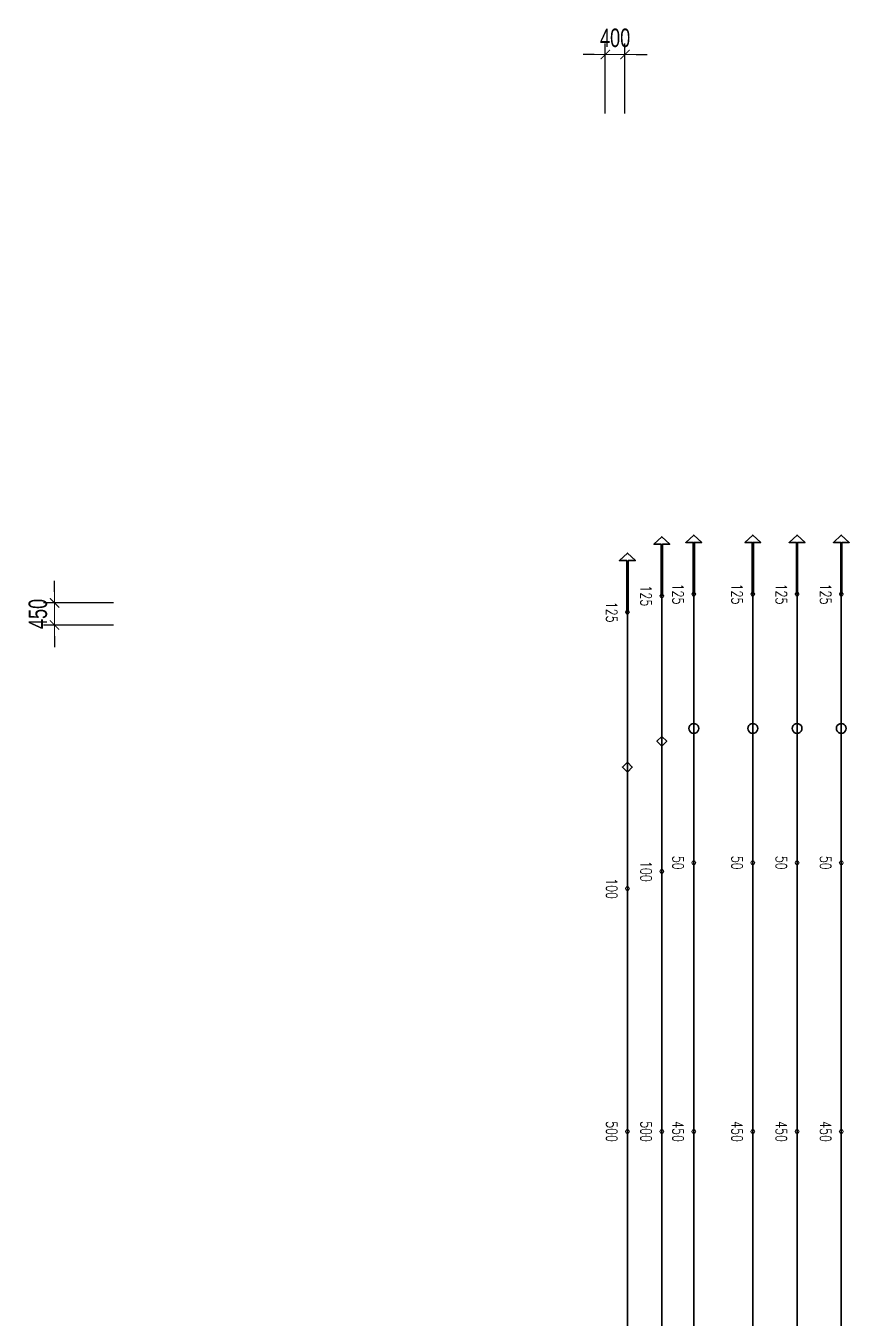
# Model space of a CAD drawing. Header units: millimetres. Extents: x 118516 to 587758, y -25561 to 50684.
# Drawn here: x 496966 to 513852, y 24405 to 50684 of the extents above; entities that cross this region are included whole.
import ezdxf

# ---------------------------------------------------------------- set-up
doc = ezdxf.new("R2010")
doc.units = ezdxf.units.MM
doc.layers.get('Defpoints').update_dxf_attribs({"color": 151, "lineweight": 9})
doc.layers.add('Current plane_Column', color=7, linetype='Continuous', true_color=0x4b00ff)
for name, color, linetype, lineweight in [('NDC_S-TENDON', 6, 'Continuous', 35), ('NDC_S_ANNO', 7, 'Continuous', 20), ('NDC_S_DIM', 1, 'Continuous', 15)]:
    doc.layers.add(name, color=color, linetype=linetype, lineweight=lineweight)
doc.styles.add('NDC_ANNO', font='', dxfattribs={"width": 0.8})
doc.styles.add('NDC_DIM', font='', dxfattribs={"width": 0.75})
doc.styles.get('NDC_ANNO').set_extended_font_data('Dotum')
doc.styles.get('NDC_DIM').set_extended_font_data('Dotum')
doc.dimstyles.new('NDC_dim_150', dxfattribs={"dimscale": 150, "dimtxt": 2.5, "dimasz": 1.5, "dimexe": 1.5, "dimexo": 2.5, "dimgap": 1, "dimtad": 1, "dimdec": 0, "dimzin": 0, "dimdsep": 46, "dimtxsty": 'NDC_DIM', "dimblk": 'DIMMARK', "dimcen": 0.09, "dimdle": 1.2, "dimclrd": 1, "dimclre": 1, "dimclrt": 3, "dimadec": 0, "dimazin": 0, "dimtfac": 1, "dimtdec": 0, "dimtix": 1, "dimtofl": 0, "dimtmove": 0, "dimatfit": 3, "dimfxl": 8, "dimfxlon": 1, "dimtolj": 1, "dimtzin": 0, "dimarcsym": 0})

# ---------------------------------------------------------------- blocks, each defined once
blk = doc.blocks.new('DIMMARK')
at = {"layer": 'NDC_S_DIM', "color": 1}
blk.add_line((-1.5, 0), (1, 0), dxfattribs=at)
at = {"layer": 'NDC_S_DIM', "color": 2, "const_width": 0.1}
blk.add_lwpolyline([(-0.42, -0.42), (0.42, 0.42)], dxfattribs=at)
blk = doc.blocks.new('*D33')
at = {"layer": 'Defpoints', "color": 0, "ltscale": 100, "transparency": 16777216}
for p in [(513852, 38950), (497550, 38500), (513852, 38500)]:
    blk.add_point(p, dxfattribs=at)
at = {"layer": 'NDC_S_DIM', "color": 1, "lineweight": -2, "ltscale": 100, "transparency": 16777216}
for p, q in [((497550, 39175), (497550, 39400)), ((498750, 38950), (497325, 38950)), ((498750, 38500), (497325, 38500)), ((497550, 38275), (497550, 38050))]:
    blk.add_line(p, q, dxfattribs=at)
at = {"layer": 'NDC_S_DIM', "color": 1, "lineweight": -2, "ltscale": 100, "transparency": 16777216, "xscale": 225, "yscale": 225, "zscale": 225}
for p, rotation in [((497550, 38950), 270), ((497550, 38500), 90)]:
    blk.add_blockref('DIMMARK', p, dxfattribs=dict(at, rotation=rotation))
at = {"layer": 'NDC_S_DIM', "color": 3, "ltscale": 100, "transparency": 16777216, "insert": (497212, 38725), "char_height": 375, "attachment_point": 5, "rotation": 90, "style": 'NDC_DIM'}
blk.add_mtext('\\A1;450', dxfattribs=at)
blk = doc.blocks.new('*D36')
at = {"layer": 'Defpoints', "color": 0, "ltscale": 100, "transparency": 16777216}
for p in [(509150, 50100), (508750, 33473), (509150, 33473)]:
    blk.add_point(p, dxfattribs=at)
at = {"layer": 'NDC_S_DIM', "color": 1, "lineweight": -2, "ltscale": 100, "transparency": 16777216}
for p, q in [((508750, 48900), (508750, 50325)), ((509150, 48900), (509150, 50325)), ((508525, 50100), (508300, 50100)), ((509375, 50100), (509600, 50100))]:
    blk.add_line(p, q, dxfattribs=at)
at = {"layer": 'NDC_S_DIM', "color": 1, "lineweight": -2, "ltscale": 100, "transparency": 16777216, "xscale": 225, "yscale": 225, "zscale": 225}
blk.add_blockref('DIMMARK', (508750, 50100), dxfattribs=at)
at = {"layer": 'NDC_S_DIM', "color": 1, "lineweight": -2, "ltscale": 100, "transparency": 16777216, "xscale": 225, "yscale": 225, "zscale": 225, "rotation": 180}
blk.add_blockref('DIMMARK', (509150, 50100), dxfattribs=at)
at = {"layer": 'NDC_S_DIM', "color": 3, "ltscale": 100, "transparency": 16777216, "insert": (508950, 50438), "char_height": 375, "attachment_point": 5, "style": 'NDC_DIM'}
blk.add_mtext('\\A1;400', dxfattribs=at)
blk = doc.blocks.new('HTB TDY')
at = {"layer": 'NDC_S-TENDON', "linetype": 'Continuous'}
for points, elevation in [([(1162, 29593), (1162, 30643), (1312, 30643), (1150, 30793), (988, 30643), (1138, 30643), (1138, 29593)], 3575), ([(1812, 29630), (1812, 30680), (1962, 30680), (1800, 30830), (1638, 30680), (1788, 30680), (1788, 29630)], 3575), ([(3012, 29630), (3012, 30680), (3162, 30680), (3000, 30830), (2838, 30680), (2988, 30680), (2988, 29630)], 3575), ([(3912, 29630), (3912, 30680), (4062, 30680), (3900, 30830), (3738, 30680), (3888, 30680), (3888, 29630)], 3575), ([(4812, 29630), (4812, 30680), (4962, 30680), (4800, 30830), (4638, 30680), (4788, 30680), (4788, 29630)], 3575), ([(462, 29261), (462, 30311), (612, 30311), (450, 30461), (288, 30311), (438, 30311), (438, 29261)], 3575), ([(1800, 26797), (1831, 26802), (1859, 26817), (1881, 26839), (1895, 26867), (1900, 26897), (1895, 26928), (1881, 26956), (1859, 26978), (1831, 26993), (1800, 26997), (1769, 26993), (1741, 26978), (1719, 26956), (1705, 26928), (1700, 26897), (1705, 26867), (1719, 26839), (1741, 26817), (1769, 26802), (1800, 26797)], 3532), ([(3000, 26797), (3031, 26802), (3059, 26817), (3081, 26839), (3095, 26867), (3100, 26897), (3095, 26928), (3081, 26956), (3059, 26978), (3031, 26993), (3000, 26997), (2969, 26993), (2941, 26978), (2919, 26956), (2905, 26928), (2900, 26897), (2905, 26867), (2919, 26839), (2941, 26817), (2969, 26802), (3000, 26797)], 3532), ([(3900, 26797), (3931, 26802), (3959, 26817), (3981, 26839), (3995, 26867), (4000, 26897), (3995, 26928), (3981, 26956), (3959, 26978), (3931, 26993), (3900, 26997), (3869, 26993), (3841, 26978), (3819, 26956), (3805, 26928), (3800, 26897), (3805, 26867), (3819, 26839), (3841, 26817), (3869, 26802), (3900, 26797)], 3532), ([(4800, 26797), (4831, 26802), (4859, 26817), (4881, 26839), (4895, 26867), (4900, 26897), (4895, 26928), (4881, 26956), (4859, 26978), (4831, 26993), (4800, 26997), (4769, 26993), (4741, 26978), (4719, 26956), (4705, 26928), (4700, 26897), (4705, 26867), (4719, 26839), (4741, 26817), (4769, 26802), (4800, 26797)], 3532), ([(1150, 26535), (1250, 26635), (1150, 26735), (1050, 26635), (1150, 26535)], 3359), ([(450, 26010), (550, 26110), (450, 26210), (350, 26110), (450, 26010)], 3359)]:
    blk.add_lwpolyline(points, close=True, dxfattribs=dict(at, elevation=elevation))
for points, elevation in [([(1190, 29593, 20, 20, 0), (1170, 29628, 20, 20, 0), (1130, 29628, 20, 20, 0), (1110, 29593, 20, 20, 0), (1130, 29558, 20, 20, 0), (1170, 29558, 20, 20, 0)], 3575), ([(1190, 29593, 20, 20, 0), (1170, 29628, 20, 20, 0), (1130, 29628, 20, 20, 0), (1110, 29593, 20, 20, 0), (1130, 29558, 20, 20, 0), (1170, 29558, 20, 20, 0)], 3575), ([(1840, 29630, 20, 20, 0), (1820, 29665, 20, 20, 0), (1780, 29665, 20, 20, 0), (1760, 29630, 20, 20, 0), (1780, 29595, 20, 20, 0), (1820, 29595, 20, 20, 0)], 3575), ([(1840, 29630, 20, 20, 0), (1820, 29665, 20, 20, 0), (1780, 29665, 20, 20, 0), (1760, 29630, 20, 20, 0), (1780, 29595, 20, 20, 0), (1820, 29595, 20, 20, 0)], 3575), ([(3040, 29630, 20, 20, 0), (3020, 29665, 20, 20, 0), (2980, 29665, 20, 20, 0), (2960, 29630, 20, 20, 0), (2980, 29595, 20, 20, 0), (3020, 29595, 20, 20, 0)], 3575), ([(3040, 29630, 20, 20, 0), (3020, 29665, 20, 20, 0), (2980, 29665, 20, 20, 0), (2960, 29630, 20, 20, 0), (2980, 29595, 20, 20, 0), (3020, 29595, 20, 20, 0)], 3575), ([(3940, 29630, 20, 20, 0), (3920, 29665, 20, 20, 0), (3880, 29665, 20, 20, 0), (3860, 29630, 20, 20, 0), (3880, 29595, 20, 20, 0), (3920, 29595, 20, 20, 0)], 3575), ([(3940, 29630, 20, 20, 0), (3920, 29665, 20, 20, 0), (3880, 29665, 20, 20, 0), (3860, 29630, 20, 20, 0), (3880, 29595, 20, 20, 0), (3920, 29595, 20, 20, 0)], 3575), ([(4840, 29630, 20, 20, 0), (4820, 29665, 20, 20, 0), (4780, 29665, 20, 20, 0), (4760, 29630, 20, 20, 0), (4780, 29595, 20, 20, 0), (4820, 29595, 20, 20, 0)], 3575), ([(4840, 29630, 20, 20, 0), (4820, 29665, 20, 20, 0), (4780, 29665, 20, 20, 0), (4760, 29630, 20, 20, 0), (4780, 29595, 20, 20, 0), (4820, 29595, 20, 20, 0)], 3575), ([(490, 29261, 20, 20, 0), (470, 29296, 20, 20, 0), (430, 29296, 20, 20, 0), (410, 29261, 20, 20, 0), (430, 29227, 20, 20, 0), (470, 29227, 20, 20, 0)], 3575), ([(490, 29261, 20, 20, 0), (470, 29296, 20, 20, 0), (430, 29296, 20, 20, 0), (410, 29261, 20, 20, 0), (430, 29227, 20, 20, 0), (470, 29227, 20, 20, 0)], 3575), ([(1840, 24165, 20, 20, 0), (1820, 24200, 20, 20, 0), (1780, 24200, 20, 20, 0), (1760, 24165, 20, 20, 0), (1780, 24130, 20, 20, 0), (1820, 24130, 20, 20, 0)], 3500), ([(1840, 24165, 20, 20, 0), (1820, 24200, 20, 20, 0), (1780, 24200, 20, 20, 0), (1760, 24165, 20, 20, 0), (1780, 24130, 20, 20, 0), (1820, 24130, 20, 20, 0)], 3500), ([(3040, 24165, 20, 20, 0), (3020, 24200, 20, 20, 0), (2980, 24200, 20, 20, 0), (2960, 24165, 20, 20, 0), (2980, 24130, 20, 20, 0), (3020, 24130, 20, 20, 0)], 3500), ([(3040, 24165, 20, 20, 0), (3020, 24200, 20, 20, 0), (2980, 24200, 20, 20, 0), (2960, 24165, 20, 20, 0), (2980, 24130, 20, 20, 0), (3020, 24130, 20, 20, 0)], 3500), ([(3940, 24165, 20, 20, 0), (3920, 24200, 20, 20, 0), (3880, 24200, 20, 20, 0), (3860, 24165, 20, 20, 0), (3880, 24130, 20, 20, 0), (3920, 24130, 20, 20, 0)], 3500), ([(3940, 24165, 20, 20, 0), (3920, 24200, 20, 20, 0), (3880, 24200, 20, 20, 0), (3860, 24165, 20, 20, 0), (3880, 24130, 20, 20, 0), (3920, 24130, 20, 20, 0)], 3500), ([(4840, 24165, 20, 20, 0), (4820, 24200, 20, 20, 0), (4780, 24200, 20, 20, 0), (4760, 24165, 20, 20, 0), (4780, 24130, 20, 20, 0), (4820, 24130, 20, 20, 0)], 3500), ([(4840, 24165, 20, 20, 0), (4820, 24200, 20, 20, 0), (4780, 24200, 20, 20, 0), (4760, 24165, 20, 20, 0), (4780, 24130, 20, 20, 0), (4820, 24130, 20, 20, 0)], 3500), ([(1190, 23990, 20, 20, 0), (1170, 24025, 20, 20, 0), (1130, 24025, 20, 20, 0), (1110, 23990, 20, 20, 0), (1130, 23955, 20, 20, 0), (1170, 23955, 20, 20, 0)], 3200), ([(1190, 23990, 20, 20, 0), (1170, 24025, 20, 20, 0), (1130, 24025, 20, 20, 0), (1110, 23990, 20, 20, 0), (1130, 23955, 20, 20, 0), (1170, 23955, 20, 20, 0)], 3200), ([(490, 23640, 20, 20, 0), (470, 23675, 20, 20, 0), (430, 23675, 20, 20, 0), (410, 23640, 20, 20, 0), (430, 23605, 20, 20, 0), (470, 23605, 20, 20, 0)], 3200), ([(490, 23640, 20, 20, 0), (470, 23675, 20, 20, 0), (430, 23675, 20, 20, 0), (410, 23640, 20, 20, 0), (430, 23605, 20, 20, 0), (470, 23605, 20, 20, 0)], 3200), ([(490, 18700, 20, 20, 0), (470, 18735, 20, 20, 0), (430, 18735, 20, 20, 0), (410, 18700, 20, 20, 0), (430, 18665, 20, 20, 0), (470, 18665, 20, 20, 0)], 3600), ([(490, 18700, 20, 20, 0), (470, 18735, 20, 20, 0), (430, 18735, 20, 20, 0), (410, 18700, 20, 20, 0), (430, 18665, 20, 20, 0), (470, 18665, 20, 20, 0)], 3600), ([(490, 18700, 20, 20, 0), (470, 18735, 20, 20, 0), (430, 18735, 20, 20, 0), (410, 18700, 20, 20, 0), (430, 18665, 20, 20, 0), (470, 18665, 20, 20, 0)], 3600), ([(490, 18700, 20, 20, 0), (470, 18735, 20, 20, 0), (430, 18735, 20, 20, 0), (410, 18700, 20, 20, 0), (430, 18665, 20, 20, 0), (470, 18665, 20, 20, 0)], 3600), ([(1190, 18700, 20, 20, 0), (1170, 18735, 20, 20, 0), (1130, 18735, 20, 20, 0), (1110, 18700, 20, 20, 0), (1130, 18665, 20, 20, 0), (1170, 18665, 20, 20, 0)], 3600), ([(1190, 18700, 20, 20, 0), (1170, 18735, 20, 20, 0), (1130, 18735, 20, 20, 0), (1110, 18700, 20, 20, 0), (1130, 18665, 20, 20, 0), (1170, 18665, 20, 20, 0)], 3600), ([(1190, 18700, 20, 20, 0), (1170, 18735, 20, 20, 0), (1130, 18735, 20, 20, 0), (1110, 18700, 20, 20, 0), (1130, 18665, 20, 20, 0), (1170, 18665, 20, 20, 0)], 3600), ([(1190, 18700, 20, 20, 0), (1170, 18735, 20, 20, 0), (1130, 18735, 20, 20, 0), (1110, 18700, 20, 20, 0), (1130, 18665, 20, 20, 0), (1170, 18665, 20, 20, 0)], 3600), ([(1840, 18700, 20, 20, 0), (1820, 18735, 20, 20, 0), (1780, 18735, 20, 20, 0), (1760, 18700, 20, 20, 0), (1780, 18665, 20, 20, 0), (1820, 18665, 20, 20, 0)], 3650), ([(1840, 18700, 20, 20, 0), (1820, 18735, 20, 20, 0), (1780, 18735, 20, 20, 0), (1760, 18700, 20, 20, 0), (1780, 18665, 20, 20, 0), (1820, 18665, 20, 20, 0)], 3650), ([(1840, 18700, 20, 20, 0), (1820, 18735, 20, 20, 0), (1780, 18735, 20, 20, 0), (1760, 18700, 20, 20, 0), (1780, 18665, 20, 20, 0), (1820, 18665, 20, 20, 0)], 3650), ([(1840, 18700, 20, 20, 0), (1820, 18735, 20, 20, 0), (1780, 18735, 20, 20, 0), (1760, 18700, 20, 20, 0), (1780, 18665, 20, 20, 0), (1820, 18665, 20, 20, 0)], 3650), ([(3040, 18700, 20, 20, 0), (3020, 18735, 20, 20, 0), (2980, 18735, 20, 20, 0), (2960, 18700, 20, 20, 0), (2980, 18665, 20, 20, 0), (3020, 18665, 20, 20, 0)], 3650), ([(3040, 18700, 20, 20, 0), (3020, 18735, 20, 20, 0), (2980, 18735, 20, 20, 0), (2960, 18700, 20, 20, 0), (2980, 18665, 20, 20, 0), (3020, 18665, 20, 20, 0)], 3650), ([(3040, 18700, 20, 20, 0), (3020, 18735, 20, 20, 0), (2980, 18735, 20, 20, 0), (2960, 18700, 20, 20, 0), (2980, 18665, 20, 20, 0), (3020, 18665, 20, 20, 0)], 3650), ([(3040, 18700, 20, 20, 0), (3020, 18735, 20, 20, 0), (2980, 18735, 20, 20, 0), (2960, 18700, 20, 20, 0), (2980, 18665, 20, 20, 0), (3020, 18665, 20, 20, 0)], 3650), ([(3940, 18700, 20, 20, 0), (3920, 18735, 20, 20, 0), (3880, 18735, 20, 20, 0), (3860, 18700, 20, 20, 0), (3880, 18665, 20, 20, 0), (3920, 18665, 20, 20, 0)], 3650), ([(3940, 18700, 20, 20, 0), (3920, 18735, 20, 20, 0), (3880, 18735, 20, 20, 0), (3860, 18700, 20, 20, 0), (3880, 18665, 20, 20, 0), (3920, 18665, 20, 20, 0)], 3650), ([(3940, 18700, 20, 20, 0), (3920, 18735, 20, 20, 0), (3880, 18735, 20, 20, 0), (3860, 18700, 20, 20, 0), (3880, 18665, 20, 20, 0), (3920, 18665, 20, 20, 0)], 3650), ([(3940, 18700, 20, 20, 0), (3920, 18735, 20, 20, 0), (3880, 18735, 20, 20, 0), (3860, 18700, 20, 20, 0), (3880, 18665, 20, 20, 0), (3920, 18665, 20, 20, 0)], 3650), ([(4840, 18700, 20, 20, 0), (4820, 18735, 20, 20, 0), (4780, 18735, 20, 20, 0), (4760, 18700, 20, 20, 0), (4780, 18665, 20, 20, 0), (4820, 18665, 20, 20, 0)], 3650), ([(4840, 18700, 20, 20, 0), (4820, 18735, 20, 20, 0), (4780, 18735, 20, 20, 0), (4760, 18700, 20, 20, 0), (4780, 18665, 20, 20, 0), (4820, 18665, 20, 20, 0)], 3650), ([(4840, 18700, 20, 20, 0), (4820, 18735, 20, 20, 0), (4780, 18735, 20, 20, 0), (4760, 18700, 20, 20, 0), (4780, 18665, 20, 20, 0), (4820, 18665, 20, 20, 0)], 3650), ([(4840, 18700, 20, 20, 0), (4820, 18735, 20, 20, 0), (4780, 18735, 20, 20, 0), (4760, 18700, 20, 20, 0), (4780, 18665, 20, 20, 0), (4820, 18665, 20, 20, 0)], 3650)]:
    blk.add_lwpolyline(points, format="xyseb", close=True, dxfattribs=dict(at, elevation=elevation))
for points in [[(1150, 18700, 3600), (1150, 19405, 3582), (1150, 20111, 3529), (1150, 20816, 3440), (1150, 21609, 3335), (1150, 22403, 3260), (1150, 23196, 3215), (1150, 23990, 3200), (1150, 24783, 3214), (1150, 25577, 3256), (1150, 26370, 3327), (1150, 27164, 3425), (1150, 27869, 3508), (1150, 28575, 3558), (1150, 29593, 3565)], [(1800, 18700, 3650), (1800, 19429, 3643), (1800, 20157, 3623), (1800, 20886, 3590), (1800, 21979, 3540), (1800, 23072, 3510), (1800, 24165, 3500), (1800, 25258, 3505), (1800, 26351, 3520), (1800, 27444, 3545), (1800, 28173, 3562), (1800, 28901, 3572), (1800, 29630, 3575)], [(3000, 18700, 3650), (3000, 19429, 3643), (3000, 20157, 3623), (3000, 20886, 3590), (3000, 21979, 3540), (3000, 23072, 3510), (3000, 24165, 3500), (3000, 25258, 3505), (3000, 26351, 3520), (3000, 27444, 3545), (3000, 28173, 3562), (3000, 28901, 3572), (3000, 29630, 3575)], [(3900, 18700, 3650), (3900, 19429, 3643), (3900, 20157, 3623), (3900, 20886, 3590), (3900, 21979, 3540), (3900, 23072, 3510), (3900, 24165, 3500), (3900, 25258, 3505), (3900, 26351, 3520), (3900, 27444, 3545), (3900, 28173, 3562), (3900, 28901, 3572), (3900, 29630, 3575)], [(4800, 18700, 3650), (4800, 19429, 3643), (4800, 20157, 3623), (4800, 20886, 3590), (4800, 21979, 3540), (4800, 23072, 3510), (4800, 24165, 3500), (4800, 25258, 3505), (4800, 26351, 3520), (4800, 27444, 3545), (4800, 28173, 3562), (4800, 28901, 3572), (4800, 29630, 3575)], [(450, 18700, 3600), (450, 19359, 3582), (450, 20017, 3529), (450, 20676, 3440), (450, 21417, 3335), (450, 22158, 3260), (450, 22899, 3215), (450, 23640, 3200), (450, 24381, 3214), (450, 25122, 3256), (450, 25863, 3327), (450, 26604, 3425), (450, 27263, 3508), (450, 27921, 3558), (450, 29261, 3570)], [(450, 9700, 3600), (450, 10300, 3582), (450, 10900, 3529), (450, 11500, 3440), (450, 12175, 3335), (450, 12850, 3260), (450, 13525, 3215), (450, 14200, 3200), (450, 14875, 3215), (450, 15550, 3260), (450, 16225, 3335), (450, 16900, 3440), (450, 17500, 3529), (450, 18100, 3582), (450, 18700, 3600)], [(1150, 9700, 3600), (1150, 10300, 3582), (1150, 10900, 3529), (1150, 11500, 3440), (1150, 12175, 3335), (1150, 12850, 3260), (1150, 13525, 3215), (1150, 14200, 3200), (1150, 14875, 3215), (1150, 15550, 3260), (1150, 16225, 3335), (1150, 16900, 3440), (1150, 17500, 3529), (1150, 18100, 3582), (1150, 18700, 3600)], [(1800, 9700, 3650), (1800, 10300, 3643), (1800, 10900, 3623), (1800, 11500, 3590), (1800, 12175, 3551), (1800, 12850, 3522), (1800, 13525, 3506), (1800, 14200, 3500), (1800, 14875, 3506), (1800, 15550, 3522), (1800, 16225, 3551), (1800, 16900, 3590), (1800, 17500, 3623), (1800, 18100, 3643), (1800, 18700, 3650)], [(3000, 9700, 3650), (3000, 10300, 3643), (3000, 10900, 3623), (3000, 11500, 3590), (3000, 12175, 3551), (3000, 12850, 3522), (3000, 13525, 3506), (3000, 14200, 3500), (3000, 14875, 3506), (3000, 15550, 3522), (3000, 16225, 3551), (3000, 16900, 3590), (3000, 17500, 3623), (3000, 18100, 3643), (3000, 18700, 3650)], [(3900, 9700, 3650), (3900, 10300, 3643), (3900, 10900, 3623), (3900, 11500, 3590), (3900, 12175, 3551), (3900, 12850, 3522), (3900, 13525, 3506), (3900, 14200, 3500), (3900, 14875, 3506), (3900, 15550, 3522), (3900, 16225, 3551), (3900, 16900, 3590), (3900, 17500, 3623), (3900, 18100, 3643), (3900, 18700, 3650)], [(4800, 9700, 3650), (4800, 10300, 3643), (4800, 10900, 3623), (4800, 11500, 3590), (4800, 12175, 3551), (4800, 12850, 3522), (4800, 13525, 3506), (4800, 14200, 3500), (4800, 14875, 3506), (4800, 15550, 3522), (4800, 16225, 3551), (4800, 16900, 3590), (4800, 17500, 3623), (4800, 18100, 3643), (4800, 18700, 3650)]]:
    blk.add_polyline3d(points, dxfattribs=at)
at = {"layer": 'NDC_S_ANNO', "linetype": 'Continuous', "char_height": 225, "attachment_point": 5, "rotation": 270, "line_spacing_factor": 0.75, "style": 'NDC_ANNO'}
for s, insert in [('\\FSTANDARD.shx;125', (830, 29593, 3565)), ('\\FSTANDARD.shx;125', (1480, 29630, 3575)), ('\\FSTANDARD.shx;125', (2680, 29630, 3575)), ('\\FSTANDARD.shx;125', (3580, 29630, 3575)), ('\\FSTANDARD.shx;125', (4480, 29630, 3575)), ('\\FSTANDARD.shx;125', (130, 29261, 3570)), ('\\FSTANDARD.shx;50', (1480, 24165, 3500)), ('\\FSTANDARD.shx;50', (2680, 24165, 3500)), ('\\FSTANDARD.shx;50', (3580, 24165, 3500)), ('\\FSTANDARD.shx;50', (4480, 24165, 3500)), ('\\FSTANDARD.shx;100', (830, 23990, 3200)), ('\\FSTANDARD.shx;100', (130, 23640, 3200)), ('\\FSTANDARD.shx;500', (130, 18700, 3600)), ('\\FSTANDARD.shx;500', (830, 18700, 3600)), ('\\FSTANDARD.shx;450', (1480, 18700, 3650)), ('\\FSTANDARD.shx;450', (2680, 18700, 3650)), ('\\FSTANDARD.shx;450', (3580, 18700, 3650)), ('\\FSTANDARD.shx;450', (4480, 18700, 3650))]:
    blk.add_mtext(s, dxfattribs=dict(at, insert=insert))

msp = doc.modelspace()

# ---------------------------------------------------------------- block references
at = {"layer": 'Current plane_Column'}
msp.add_blockref('HTB TDY', (508750, 9500), dxfattribs=at)

# ---------------------------------------------------------------- dimensions: what is measured, and where the dimension line sits
at = {"layer": 'NDC_S_DIM', "ltscale": 100}
dim = msp.add_linear_dim(base=(509150, 50100), p1=(508750, 33472.8), p2=(509150, 33472.8), dimstyle='NDC_dim_150', dxfattribs=at)
dim.commit()
dim.dimension.update_dxf_attribs({"geometry": '*D36', "text_midpoint": (508950, 50437.8)})
dim = msp.add_linear_dim(base=(497550, 38500), p1=(513851.9, 38950), p2=(513851.9, 38500), angle=90, dimstyle='NDC_dim_150', dxfattribs=at)
dim.commit()
dim.dimension.update_dxf_attribs({"geometry": '*D33', "text_midpoint": (497212.2, 38725)})

doc.saveas('drawing.dxf')
